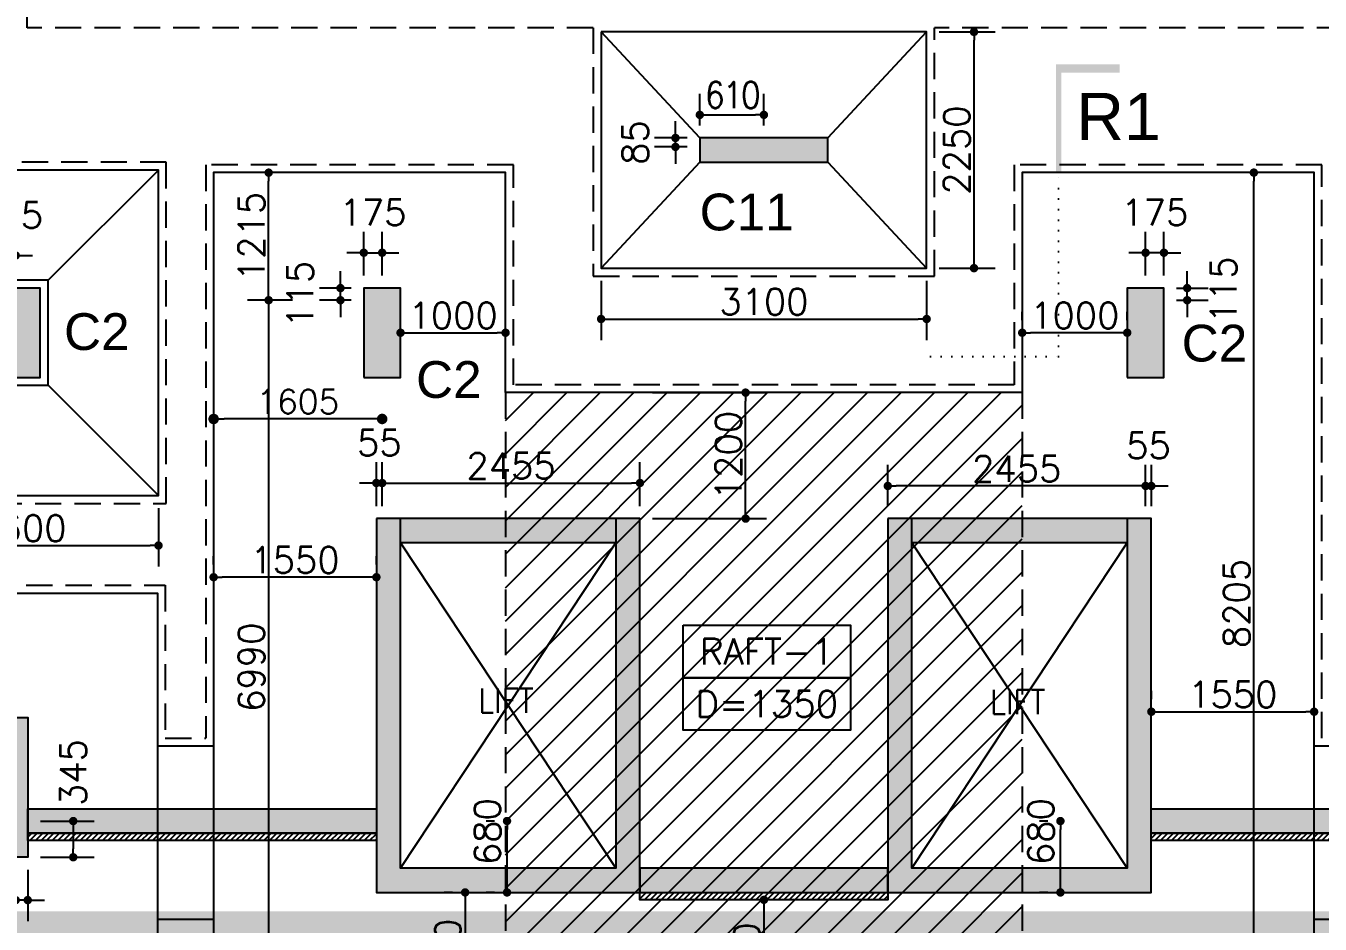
# Model space of a CAD drawing. Extents: x -200722 to 834823, y -494970 to 88783.
# Drawn here: x 436615 to 448940, y -7555 to 999 of the extents above; entities that cross this region are included whole.
import ezdxf
from ezdxf.enums import TextEntityAlignment as Align

# ---------------------------------------------------------------- set-up
doc = ezdxf.new("R2010")
doc.units = 0
doc.header["$LTSCALE"] = 100
doc.header["$MEASUREMENT"] = 0
doc.header["$PDMODE"] = 34
doc.linetypes.add('DOT', pattern=[0.25, 0, -0.25])
doc.linetypes.add('HIDDEN', pattern=[0.375, 0.25, -0.125])
doc.layers.get('0').update_dxf_attribs({"linetype": 'CONTINUOUS'})
doc.layers.get('DEFPOINTS').update_dxf_attribs({"linetype": 'CONTINUOUS'})
doc.layers.add('1_COLUMN', color=4, linetype='CONTINUOUS', lineweight=5)
doc.layers.add('HATCH', color=252, linetype='CONTINUOUS', lineweight=30)
for name, color, linetype in [('BEAM', 4, 'CONTINUOUS'), ('COL. SHED. STEEL.', 6, 'CONTINUOUS'), ('COL_H', 235, 'CONTINUOUS'), ('DIM', 3, 'CONTINUOUS'), ('F_EXEC', 3, 'HIDDEN'), ('F_FTG1', 11, 'CONTINUOUS'), ('RCCWALL', 6, 'CONTINUOUS'), ('SLAB THK.', 2, 'CONTINUOUS'), ('TEXT', 2, 'CONTINUOUS')]:
    doc.layers.add(name, color=color, linetype=linetype)
doc.styles.add('AR', font='arial.ttf')
doc.styles.add('ROMANS', font='romans.shx')
doc.styles.get("Standard").update_dxf_attribs({"font": 'simplex.shx'})
doc.styles.add('TIMES-N', font='arial.ttf')
doc.dimstyles.new('01 S.K', dxfattribs={"dimtxt": 230, "dimasz": 100, "dimexe": 200, "dimexo": 100, "dimgap": 50, "dimtad": 1, "dimdec": 0, "dimzin": 0, "dimdsep": 46, "dimtxsty": 'Standard', "dimblk": 'DOT', "dimcen": 0.09, "dimclrd": 4, "dimclre": 4, "dimclrt": 4, "dimadec": 0, "dimazin": 0, "dimtfac": 1, "dimtdec": 0, "dimtofl": 0, "dimtmove": 0, "dimatfit": 3, "dimfxl": 2, "dimtolj": 1, "dimtzin": 0, "dimarcsym": 1})
doc.dimstyles.new('STANDARD$0', dxfattribs={"dimtxt": 2.5, "dimasz": 2.5, "dimexe": 2, "dimexo": 0.7, "dimgap": 0.9, "dimtad": 1, "dimdec": 0, "dimdsep": 46, "dimtxsty": 'ROMANS', "dimcen": 0.09, "dimclrd": 4, "dimclre": 4, "dimclrt": 3, "dimadec": 0, "dimazin": 0, "dimtfac": 1, "dimtdec": 0, "dimtmove": 0, "dimatfit": 3, "dimfxl": 1, "dimtolj": 1, "dimtzin": 0, "dimarcsym": 0})
pattern_1 = [(45, (191292.92, 0), (-26.5165043, 26.5165043), [])]

# ---------------------------------------------------------------- blocks, each defined once
blk = doc.blocks.new('DOT')
at = {"color": 0, "linetype": 'ByBlock'}
blk.add_line((-0.5, 0), (-1, 0), dxfattribs=at)
at = {"color": 0, "linetype": 'ByBlock', "const_width": 0.5}
blk.add_lwpolyline([(-0.25, 0, 1), (0.25, 0, 1)], format="xyb", close=True, dxfattribs=at)
blk = doc.blocks.new('*D2246')
at = {"layer": 'BEAM', "color": 0, "lineweight": -2, "transparency": 16777216}
for p, q in [((440678, -7253), (440598, -7253)), ((440798, -7333), (440798, -8523)), ((440678, -8603), (440598, -8603))]:
    blk.add_line(p, q, dxfattribs=at)
at = {"layer": 'DEFPOINTS', "color": 0, "lineweight": -3, "transparency": 16777216}
for p in [(440798, -7253, 7447), (440798, -8603, 7447), (440798, -8603)]:
    blk.add_point(p, dxfattribs=at)
at = {"layer": 'BEAM', "color": 0, "lineweight": -2, "transparency": 16777216, "xscale": 80, "yscale": 80, "zscale": 80}
for p, rotation in [((440798, -7253), 90), ((440798, -8603), 270)]:
    blk.add_blockref('DOT', p, dxfattribs=dict(at, rotation=rotation))
at = {"layer": 'BEAM', "color": 0, "transparency": 16777216, "insert": (440634, -7928), "char_height": 248, "attachment_point": 5, "rotation": 90}
blk.add_mtext('\\A1;1350', dxfattribs=at)
blk = doc.blocks.new('_DOT')
at = {"color": 0, "linetype": 'ByBlock'}
blk.add_line((-0.5, 0), (-1, 0), dxfattribs=at)
at = {"color": 0, "linetype": 'ByBlock', "const_width": 0.5}
blk.add_lwpolyline([(-0.25, 0, 1), (0.25, 0, 1)], format="xyb", close=True, dxfattribs=at)
blk = doc.blocks.new('*D2247')
at = {"layer": 'BEAM', "color": 0, "lineweight": -2, "transparency": 16777216}
for p, q in [((447333, -5412), (447333, -5332)), ((448883, -5412), (448883, -5332)), ((447413, -5532), (448803, -5532))]:
    blk.add_line(p, q, dxfattribs=at)
at = {"layer": 'DEFPOINTS', "color": 0, "lineweight": -3, "transparency": 16777216}
for p in [(447333, -5532, 7447), (448883, -5532, 7447), (448883, -5532)]:
    blk.add_point(p, dxfattribs=at)
at = {"layer": 'BEAM', "color": 0, "lineweight": -2, "transparency": 16777216, "xscale": 80, "yscale": 80, "zscale": 80, "rotation": 180}
blk.add_blockref('DOT', (447333, -5532), dxfattribs=at)
at = {"layer": 'BEAM', "color": 0, "lineweight": -2, "transparency": 16777216, "xscale": 80, "yscale": 80, "zscale": 80}
blk.add_blockref('DOT', (448883, -5532), dxfattribs=at)
at = {"layer": 'BEAM', "color": 0, "transparency": 16777216, "insert": (448108, -5368), "char_height": 248, "attachment_point": 5}
blk.add_mtext('\\A1;1550', dxfattribs=at)
blk = doc.blocks.new('*D2248')
at = {"layer": 'BEAM', "color": 0, "lineweight": -2, "transparency": 16777216}
for p, q in [((438403, -4131), (438403, -4051)), ((439953, -4131), (439953, -4051)), ((439873, -4251), (438483, -4251))]:
    blk.add_line(p, q, dxfattribs=at)
at = {"layer": 'DEFPOINTS', "color": 0, "lineweight": -3, "transparency": 16777216}
for p in [(438403, -4251, 7447), (438403, -4251), (439953, -4251, 7447)]:
    blk.add_point(p, dxfattribs=at)
at = {"layer": 'BEAM', "color": 0, "lineweight": -2, "transparency": 16777216, "xscale": 80, "yscale": 80, "zscale": 80, "rotation": 180}
blk.add_blockref('DOT', (438403, -4251), dxfattribs=at)
at = {"layer": 'BEAM', "color": 0, "lineweight": -2, "transparency": 16777216, "xscale": 80, "yscale": 80, "zscale": 80}
blk.add_blockref('DOT', (439953, -4251), dxfattribs=at)
at = {"layer": 'BEAM', "color": 0, "transparency": 16777216, "insert": (439178, -4087), "char_height": 248, "attachment_point": 5}
blk.add_mtext('\\A1;1550', dxfattribs=at)
blk = doc.blocks.new('*D2249')
at = {"layer": 'BEAM', "color": 0, "lineweight": -2, "transparency": 16777216}
for p, q in [((442583, -2493), (443669, -2493)), ((443469, -3613), (443469, -2573)), ((442583, -3693), (443669, -3693))]:
    blk.add_line(p, q, dxfattribs=at)
at = {"layer": 'DEFPOINTS', "color": 0, "lineweight": -3, "transparency": 16777216}
for p in [(442463, -2493, 7447), (443469, -2493), (442463, -3693, 7447)]:
    blk.add_point(p, dxfattribs=at)
at = {"layer": 'BEAM', "color": 0, "lineweight": -2, "transparency": 16777216, "xscale": 80, "yscale": 80, "zscale": 80}
for p, rotation in [((443469, -2493), 90), ((443469, -3693), 270)]:
    blk.add_blockref('DOT', p, dxfattribs=dict(at, rotation=rotation))
at = {"layer": 'BEAM', "color": 0, "transparency": 16777216, "insert": (443305, -3093), "char_height": 248, "attachment_point": 5, "rotation": 90}
blk.add_mtext('\\A1;1200', dxfattribs=at)
blk = doc.blocks.new('*D2250')
at = {"layer": 'BEAM', "color": 0, "lineweight": -2, "transparency": 16777216}
for p, q in [((439153, -398), (438727, -398)), ((438927, -1533), (438927, -478)), ((439153, -1613), (438727, -1613))]:
    blk.add_line(p, q, dxfattribs=at)
at = {"layer": 'DEFPOINTS', "color": 0, "lineweight": -3, "transparency": 16777216}
for p in [(438927, -398), (439273, -398, 7447), (439273, -1613, 7447)]:
    blk.add_point(p, dxfattribs=at)
at = {"layer": 'BEAM', "color": 0, "lineweight": -2, "transparency": 16777216, "xscale": 80, "yscale": 80, "zscale": 80}
for p, rotation in [((438927, -398), 90), ((438927, -1613), 270)]:
    blk.add_blockref('DOT', p, dxfattribs=dict(at, rotation=rotation))
at = {"layer": 'BEAM', "color": 0, "transparency": 16777216, "insert": (438763, -1006), "char_height": 248, "attachment_point": 5, "rotation": 90}
blk.add_mtext('\\A1;1215', dxfattribs=at)
blk = doc.blocks.new('*D2251')
at = {"layer": 'BEAM', "color": 0, "lineweight": -2, "transparency": 16777216}
for p, q in [((439153, -1613), (438727, -1613)), ((438927, -1693), (438927, -8523)), ((439153, -8603), (438727, -8603))]:
    blk.add_line(p, q, dxfattribs=at)
at = {"layer": 'DEFPOINTS', "color": 0, "lineweight": -3, "transparency": 16777216}
for p in [(439273, -1613, 7447), (438927, -8603), (439273, -8603, 7447)]:
    blk.add_point(p, dxfattribs=at)
at = {"layer": 'BEAM', "color": 0, "lineweight": -2, "transparency": 16777216, "xscale": 80, "yscale": 80, "zscale": 80}
for p, rotation in [((438927, -1613), 90), ((438927, -8603), 270)]:
    blk.add_blockref('DOT', p, dxfattribs=dict(at, rotation=rotation))
at = {"layer": 'BEAM', "color": 0, "transparency": 16777216, "insert": (438763, -5108), "char_height": 248, "attachment_point": 5, "rotation": 90}
blk.add_mtext('\\A1;6990', dxfattribs=at)
blk = doc.blocks.new('*D2252')
at = {"layer": 'BEAM', "color": 0, "lineweight": -2, "transparency": 16777216}
for p, q in [((448189, -398), (448109, -398)), ((448309, -8523), (448309, -478)), ((448189, -8603), (448109, -8603))]:
    blk.add_line(p, q, dxfattribs=at)
at = {"layer": 'DEFPOINTS', "color": 0, "lineweight": -3, "transparency": 16777216}
for p in [(448309, -398, 7447), (448309, -398), (448309, -8603, 7447)]:
    blk.add_point(p, dxfattribs=at)
at = {"layer": 'BEAM', "color": 0, "lineweight": -2, "transparency": 16777216, "xscale": 80, "yscale": 80, "zscale": 80}
for p, rotation in [((448309, -398), 90), ((448309, -8603), 270)]:
    blk.add_blockref('DOT', p, dxfattribs=dict(at, rotation=rotation))
at = {"layer": 'BEAM', "color": 0, "transparency": 16777216, "insert": (448145, -4501), "char_height": 248, "attachment_point": 5, "rotation": 90}
blk.add_mtext('\\A1;8205', dxfattribs=at)
blk = doc.blocks.new('*D2253')
at = {"layer": 'BEAM', "color": 0, "lineweight": -2, "transparency": 16777216}
for p, q in [((440183, -1803), (440183, -1723)), ((441183, -1803), (441183, -1723)), ((440263, -1923), (441103, -1923))]:
    blk.add_line(p, q, dxfattribs=at)
at = {"layer": 'DEFPOINTS', "color": 0, "lineweight": -3, "transparency": 16777216}
for p in [(440183, -1923, 7447), (441183, -1923, 7447), (441183, -1923)]:
    blk.add_point(p, dxfattribs=at)
at = {"layer": 'BEAM', "color": 0, "lineweight": -2, "transparency": 16777216, "xscale": 80, "yscale": 80, "zscale": 80, "rotation": 180}
blk.add_blockref('DOT', (440183, -1923), dxfattribs=at)
at = {"layer": 'BEAM', "color": 0, "lineweight": -2, "transparency": 16777216, "xscale": 80, "yscale": 80, "zscale": 80}
blk.add_blockref('DOT', (441183, -1923), dxfattribs=at)
at = {"layer": 'BEAM', "color": 0, "transparency": 16777216, "insert": (440683, -1759), "char_height": 248, "attachment_point": 5}
blk.add_mtext('\\A1;1000', dxfattribs=at)
blk = doc.blocks.new('*D2254')
at = {"layer": 'BEAM', "color": 0, "lineweight": -2, "transparency": 16777216}
for p, q in [((446103, -1803), (446103, -1723)), ((447103, -1803), (447103, -1723)), ((447023, -1923), (446183, -1923))]:
    blk.add_line(p, q, dxfattribs=at)
at = {"layer": 'DEFPOINTS', "color": 0, "lineweight": -3, "transparency": 16777216}
for p in [(446103, -1923, 7447), (446103, -1923), (447103, -1923, 7447)]:
    blk.add_point(p, dxfattribs=at)
at = {"layer": 'BEAM', "color": 0, "lineweight": -2, "transparency": 16777216, "xscale": 80, "yscale": 80, "zscale": 80, "rotation": 180}
blk.add_blockref('DOT', (446103, -1923), dxfattribs=at)
at = {"layer": 'BEAM', "color": 0, "lineweight": -2, "transparency": 16777216, "xscale": 80, "yscale": 80, "zscale": 80}
blk.add_blockref('DOT', (447103, -1923), dxfattribs=at)
at = {"layer": 'BEAM', "color": 0, "transparency": 16777216, "insert": (446603, -1759), "char_height": 248, "attachment_point": 5}
blk.add_mtext('\\A1;1000', dxfattribs=at)
blk = doc.blocks.new('*D2255')
at = {"layer": 'BEAM', "color": 0, "lineweight": -2, "transparency": 16777216}
for p, q in [((447278, -3573), (447278, -3182)), ((447333, -3573), (447333, -3182)), ((447198, -3382), (447118, -3382)), ((447278, -3382), (447333, -3382)), ((447413, -3382), (447493, -3382))]:
    blk.add_line(p, q, dxfattribs=at)
at = {"layer": 'DEFPOINTS', "color": 0, "lineweight": -3, "transparency": 16777216}
for p in [(447333, -3382), (447278, -3693, 7447), (447333, -3693, 7447)]:
    blk.add_point(p, dxfattribs=at)
at = {"layer": 'BEAM', "color": 0, "lineweight": -2, "transparency": 16777216, "xscale": 80, "yscale": 80, "zscale": 80}
blk.add_blockref('DOT', (447278, -3382), dxfattribs=at)
at = {"layer": 'BEAM', "color": 0, "lineweight": -2, "transparency": 16777216, "xscale": 80, "yscale": 80, "zscale": 80, "rotation": 180}
blk.add_blockref('DOT', (447333, -3382), dxfattribs=at)
at = {"layer": 'BEAM', "color": 0, "transparency": 16777216, "insert": (447305, -2998), "char_height": 248, "attachment_point": 5}
blk.add_mtext('\\A1;55', dxfattribs=at)
blk = doc.blocks.new('*D2256')
at = {"layer": 'BEAM', "color": 0, "lineweight": -2, "transparency": 16777216}
for p, q in [((444823, -3573), (444823, -3182)), ((447278, -3573), (447278, -3182)), ((447198, -3382), (444903, -3382))]:
    blk.add_line(p, q, dxfattribs=at)
at = {"layer": 'DEFPOINTS', "color": 0, "lineweight": -3, "transparency": 16777216}
for p in [(444823, -3382), (444823, -3693, 7447), (447278, -3693, 7447)]:
    blk.add_point(p, dxfattribs=at)
at = {"layer": 'BEAM', "color": 0, "lineweight": -2, "transparency": 16777216, "xscale": 80, "yscale": 80, "zscale": 80, "rotation": 180}
blk.add_blockref('DOT', (444823, -3382), dxfattribs=at)
at = {"layer": 'BEAM', "color": 0, "lineweight": -2, "transparency": 16777216, "xscale": 80, "yscale": 80, "zscale": 80}
blk.add_blockref('DOT', (447278, -3382), dxfattribs=at)
at = {"layer": 'BEAM', "color": 0, "transparency": 16777216, "insert": (446050, -3218), "char_height": 248, "attachment_point": 5}
blk.add_mtext('\\A1;2455', dxfattribs=at)
blk = doc.blocks.new('*D2257')
at = {"layer": 'BEAM', "color": 0, "lineweight": -2, "transparency": 16777216}
for p, q in [((439953, -3573), (439953, -3154)), ((440008, -3573), (440008, -3154)), ((439873, -3354), (439793, -3354)), ((439953, -3354), (440008, -3354)), ((440088, -3354), (440168, -3354))]:
    blk.add_line(p, q, dxfattribs=at)
at = {"layer": 'DEFPOINTS', "color": 0, "lineweight": -3, "transparency": 16777216}
for p in [(440008, -3354), (439953, -3693, 7447), (440008, -3693, 7447)]:
    blk.add_point(p, dxfattribs=at)
at = {"layer": 'BEAM', "color": 0, "lineweight": -2, "transparency": 16777216, "xscale": 80, "yscale": 80, "zscale": 80}
blk.add_blockref('DOT', (439953, -3354), dxfattribs=at)
at = {"layer": 'BEAM', "color": 0, "lineweight": -2, "transparency": 16777216, "xscale": 80, "yscale": 80, "zscale": 80, "rotation": 180}
blk.add_blockref('DOT', (440008, -3354), dxfattribs=at)
at = {"layer": 'BEAM', "color": 0, "transparency": 16777216, "insert": (439980, -2970), "char_height": 248, "attachment_point": 5}
blk.add_mtext('\\A1;55', dxfattribs=at)
blk = doc.blocks.new('*D2258')
at = {"layer": 'BEAM', "color": 0, "lineweight": -2, "transparency": 16777216}
for p, q in [((440008, -3573), (440008, -3154)), ((442463, -3573), (442463, -3154)), ((440088, -3354), (442383, -3354))]:
    blk.add_line(p, q, dxfattribs=at)
at = {"layer": 'DEFPOINTS', "color": 0, "lineweight": -3, "transparency": 16777216}
for p in [(442463, -3354), (440008, -3693, 7447), (442463, -3693, 7447)]:
    blk.add_point(p, dxfattribs=at)
at = {"layer": 'BEAM', "color": 0, "lineweight": -2, "transparency": 16777216, "xscale": 80, "yscale": 80, "zscale": 80, "rotation": 180}
blk.add_blockref('DOT', (440008, -3354), dxfattribs=at)
at = {"layer": 'BEAM', "color": 0, "lineweight": -2, "transparency": 16777216, "xscale": 80, "yscale": 80, "zscale": 80}
blk.add_blockref('DOT', (442463, -3354), dxfattribs=at)
at = {"layer": 'BEAM', "color": 0, "transparency": 16777216, "insert": (441235, -3190), "char_height": 248, "attachment_point": 5}
blk.add_mtext('\\A1;2455', dxfattribs=at)
blk = doc.blocks.new('*D2259')
at = {"layer": 'BEAM', "color": 0, "lineweight": -2, "transparency": 16777216}
for p, q in [((446347, -6573), (446267, -6573)), ((446467, -7173), (446467, -6653)), ((446347, -7253), (446267, -7253))]:
    blk.add_line(p, q, dxfattribs=at)
at = {"layer": 'DEFPOINTS', "color": 0, "lineweight": -3, "transparency": 16777216}
for p in [(446467, -6573, 7447), (446467, -6573), (446467, -7253, 7447)]:
    blk.add_point(p, dxfattribs=at)
at = {"layer": 'BEAM', "color": 0, "lineweight": -2, "transparency": 16777216, "xscale": 80, "yscale": 80, "zscale": 80}
for p, rotation in [((446467, -6573), 90), ((446467, -7253), 270)]:
    blk.add_blockref('DOT', p, dxfattribs=dict(at, rotation=rotation))
at = {"layer": 'BEAM', "color": 0, "transparency": 16777216, "insert": (446280, -6674), "char_height": 248, "attachment_point": 5, "rotation": 90}
blk.add_mtext('\\A1;680', dxfattribs=at)
blk = doc.blocks.new('*D2260')
at = {"layer": 'BEAM', "color": 0, "lineweight": -2, "transparency": 16777216}
for p, q in [((441077, -6573), (440997, -6573)), ((441197, -7173), (441197, -6653)), ((441077, -7253), (440997, -7253))]:
    blk.add_line(p, q, dxfattribs=at)
at = {"layer": 'DEFPOINTS', "color": 0, "lineweight": -3, "transparency": 16777216}
for p in [(441197, -6573, 7447), (441197, -6573), (441197, -7253, 7447)]:
    blk.add_point(p, dxfattribs=at)
at = {"layer": 'BEAM', "color": 0, "lineweight": -2, "transparency": 16777216, "xscale": 80, "yscale": 80, "zscale": 80}
for p, rotation in [((441197, -6573), 90), ((441197, -7253), 270)]:
    blk.add_blockref('DOT', p, dxfattribs=dict(at, rotation=rotation))
at = {"layer": 'BEAM', "color": 0, "transparency": 16777216, "insert": (441010, -6674), "char_height": 248, "attachment_point": 5, "rotation": 90}
blk.add_mtext('\\A1;680', dxfattribs=at)
blk = doc.blocks.new('*D2454')
at = {"layer": 'BEAM', "color": 0, "lineweight": -2, "transparency": 16777216}
for p, q in [((435278, -3593), (435278, -4149)), ((437878, -3593), (437878, -4149)), ((435358, -3949), (437798, -3949))]:
    blk.add_line(p, q, dxfattribs=at)
at = {"layer": 'DEFPOINTS', "color": 0, "lineweight": -3, "transparency": 16777216}
for p in [(435278, -3473, 7447), (437878, -3473, 7447), (437878, -3949)]:
    blk.add_point(p, dxfattribs=at)
at = {"layer": 'BEAM', "color": 0, "lineweight": -2, "transparency": 16777216, "xscale": 80, "yscale": 80, "zscale": 80, "rotation": 180}
blk.add_blockref('DOT', (435278, -3949), dxfattribs=at)
at = {"layer": 'BEAM', "color": 0, "lineweight": -2, "transparency": 16777216, "xscale": 80, "yscale": 80, "zscale": 80}
blk.add_blockref('DOT', (437878, -3949), dxfattribs=at)
at = {"layer": 'BEAM', "color": 0, "transparency": 16777216, "insert": (436578, -3785), "char_height": 248, "attachment_point": 5}
blk.add_mtext('\\A1;2600', dxfattribs=at)
blk = doc.blocks.new('*D2458')
at = {"layer": 'BEAM', "color": 0, "lineweight": -2, "transparency": 16777216}
for p, q in [((436753, -6573), (437266, -6573)), ((437066, -6653), (437066, -6838)), ((436753, -6918), (437266, -6918))]:
    blk.add_line(p, q, dxfattribs=at)
at = {"layer": 'DEFPOINTS', "color": 0, "lineweight": -3, "transparency": 16777216}
for p in [(436633, -6573, 7447), (436633, -6918, 7447), (437066, -6918)]:
    blk.add_point(p, dxfattribs=at)
at = {"layer": 'BEAM', "color": 0, "lineweight": -2, "transparency": 16777216, "xscale": 80, "yscale": 80, "zscale": 80}
for p, rotation in [((437066, -6573), 90), ((437066, -6918), 270)]:
    blk.add_blockref('DOT', p, dxfattribs=dict(at, rotation=rotation))
at = {"layer": 'BEAM', "color": 0, "transparency": 16777216, "insert": (437066, -6111), "char_height": 248, "attachment_point": 5, "rotation": 90}
blk.add_mtext('\\A1;345', dxfattribs=at)
blk = doc.blocks.new('*D2459')
at = {"layer": 'BEAM', "color": 0, "lineweight": -2, "transparency": 16777216}
for p, q in [((436518, -7038), (436518, -7526)), ((436633, -7038), (436633, -7526)), ((436438, -7326), (436358, -7326)), ((436633, -7326), (436518, -7326)), ((436713, -7326), (436793, -7326))]:
    blk.add_line(p, q, dxfattribs=at)
at = {"layer": 'DEFPOINTS', "color": 0, "lineweight": -3, "transparency": 16777216}
for p in [(436518, -6918, 14893), (436633, -6918, 7447), (436518, -7326)]:
    blk.add_point(p, dxfattribs=at)
at = {"layer": 'BEAM', "color": 0, "lineweight": -2, "transparency": 16777216, "xscale": 80, "yscale": 80, "zscale": 80}
blk.add_blockref('DOT', (436518, -7326), dxfattribs=at)
at = {"layer": 'BEAM', "color": 0, "lineweight": -2, "transparency": 16777216, "xscale": 80, "yscale": 80, "zscale": 80, "rotation": 180}
blk.add_blockref('DOT', (436633, -7326), dxfattribs=at)
at = {"layer": 'BEAM', "color": 0, "transparency": 16777216, "insert": (435991, -7313), "char_height": 248, "attachment_point": 5}
blk.add_mtext('\\A1;115', dxfattribs=at)
blk = doc.blocks.new('*D2470')
at = {"layer": 'BEAM', "color": 0, "lineweight": -2, "transparency": 16777216}
for p, q in [((442801, 12), (442801, 92)), ((442913, -68), (442601, -68)), ((442801, -153), (442801, -68)), ((442913, -153), (442601, -153)), ((442801, -233), (442801, -313))]:
    blk.add_line(p, q, dxfattribs=at)
at = {"layer": 'DEFPOINTS', "color": 0, "lineweight": -3, "transparency": 16777216}
for p in [(442801, -68), (443033, -68, 7447), (443033, -153, 7447)]:
    blk.add_point(p, dxfattribs=at)
at = {"layer": 'BEAM', "color": 0, "lineweight": -2, "transparency": 16777216, "xscale": 80, "yscale": 80, "zscale": 80}
for p, rotation in [((442801, -68), 270), ((442801, -153), 90)]:
    blk.add_blockref('DOT', p, dxfattribs=dict(at, rotation=rotation))
at = {"layer": 'BEAM', "color": 0, "transparency": 16777216, "insert": (442417, -111), "char_height": 248, "attachment_point": 5, "rotation": 90}
blk.add_mtext('\\A1;85', dxfattribs=at)
blk = doc.blocks.new('*D2471')
at = {"layer": 'BEAM', "color": 0, "lineweight": -2, "transparency": 16777216}
for p, q in [((443033, 52), (443033, 352)), ((443643, 52), (443643, 352)), ((443113, 152), (443563, 152))]:
    blk.add_line(p, q, dxfattribs=at)
at = {"layer": 'DEFPOINTS', "color": 0, "lineweight": -3, "transparency": 16777216}
for p in [(443643, 152), (443033, -68, 7447), (443643, -68, 7447)]:
    blk.add_point(p, dxfattribs=at)
at = {"layer": 'BEAM', "color": 0, "lineweight": -2, "transparency": 16777216, "xscale": 80, "yscale": 80, "zscale": 80, "rotation": 180}
blk.add_blockref('DOT', (443033, 152), dxfattribs=at)
at = {"layer": 'BEAM', "color": 0, "lineweight": -2, "transparency": 16777216, "xscale": 80, "yscale": 80, "zscale": 80}
blk.add_blockref('DOT', (443643, 152), dxfattribs=at)
at = {"layer": 'BEAM', "color": 0, "transparency": 16777216, "insert": (443338, 341), "char_height": 248, "attachment_point": 5}
blk.add_mtext('\\A1;{\\W0.9;\\T0.9;610}', dxfattribs=at)
blk = doc.blocks.new('*D2472')
at = {"layer": 'BEAM', "color": 0, "lineweight": -2, "transparency": 16777216}
for p, q in [((442093, -1428), (442093, -1992)), ((445193, -1428), (445193, -1992)), ((442173, -1792), (445113, -1792))]:
    blk.add_line(p, q, dxfattribs=at)
at = {"layer": 'DEFPOINTS', "color": 0, "lineweight": -3, "transparency": 16777216}
for p in [(442093, -1308, 7447), (445193, -1308, 7447), (445193, -1792)]:
    blk.add_point(p, dxfattribs=at)
at = {"layer": 'BEAM', "color": 0, "lineweight": -2, "transparency": 16777216, "xscale": 80, "yscale": 80, "zscale": 80, "rotation": 180}
blk.add_blockref('DOT', (442093, -1792), dxfattribs=at)
at = {"layer": 'BEAM', "color": 0, "lineweight": -2, "transparency": 16777216, "xscale": 80, "yscale": 80, "zscale": 80}
blk.add_blockref('DOT', (445193, -1792), dxfattribs=at)
at = {"layer": 'BEAM', "color": 0, "transparency": 16777216, "insert": (443643, -1628), "char_height": 248, "attachment_point": 5}
blk.add_mtext('\\A1;3100', dxfattribs=at)
blk = doc.blocks.new('*D2473')
at = {"layer": 'BEAM', "color": 0, "lineweight": -2, "transparency": 16777216}
for p, q in [((445313, 942), (445844, 942)), ((445644, -1228), (445644, 862)), ((445313, -1308), (445844, -1308))]:
    blk.add_line(p, q, dxfattribs=at)
at = {"layer": 'DEFPOINTS', "color": 0, "lineweight": -3, "transparency": 16777216}
for p in [(445193, 942, 7447), (445644, 942), (445193, -1308, 7447)]:
    blk.add_point(p, dxfattribs=at)
at = {"layer": 'BEAM', "color": 0, "lineweight": -2, "transparency": 16777216, "xscale": 80, "yscale": 80, "zscale": 80}
for p, rotation in [((445644, 942), 90), ((445644, -1308), 270)]:
    blk.add_blockref('DOT', p, dxfattribs=dict(at, rotation=rotation))
at = {"layer": 'BEAM', "color": 0, "transparency": 16777216, "insert": (445480, -183), "char_height": 248, "attachment_point": 5, "rotation": 90}
blk.add_mtext('\\A1;2250', dxfattribs=at)
blk = doc.blocks.new('*D2478')
at = {"layer": 'BEAM', "color": 0, "lineweight": -2, "transparency": 16777216}
for p, q in [((439833, -1378), (439833, -961)), ((440008, -1378), (440008, -961)), ((439753, -1161), (439673, -1161)), ((439833, -1161), (440008, -1161)), ((440088, -1161), (440168, -1161))]:
    blk.add_line(p, q, dxfattribs=at)
at = {"layer": 'DEFPOINTS', "color": 0, "lineweight": -3, "transparency": 16777216}
for p in [(440008, -1161), (439833, -1498, 7447), (440008, -1498, 7447)]:
    blk.add_point(p, dxfattribs=at)
at = {"layer": 'BEAM', "color": 0, "lineweight": -2, "transparency": 16777216, "xscale": 80, "yscale": 80, "zscale": 80}
blk.add_blockref('DOT', (439833, -1161), dxfattribs=at)
at = {"layer": 'BEAM', "color": 0, "lineweight": -2, "transparency": 16777216, "xscale": 80, "yscale": 80, "zscale": 80, "rotation": 180}
blk.add_blockref('DOT', (440008, -1161), dxfattribs=at)
at = {"layer": 'BEAM', "color": 0, "transparency": 16777216, "insert": (439920, -777), "char_height": 248, "attachment_point": 5}
blk.add_mtext('\\A1;175', dxfattribs=at)
blk = doc.blocks.new('*D2479')
at = {"layer": 'BEAM', "color": 0, "lineweight": -2, "transparency": 16777216}
for p, q in [((439611, -1418), (439611, -1338)), ((439713, -1498), (439411, -1498)), ((439611, -1613), (439611, -1498)), ((439713, -1613), (439411, -1613)), ((439611, -1693), (439611, -1773))]:
    blk.add_line(p, q, dxfattribs=at)
at = {"layer": 'DEFPOINTS', "color": 0, "lineweight": -3, "transparency": 16777216}
for p in [(439611, -1498), (439833, -1498, 7447), (439833, -1613, 7447)]:
    blk.add_point(p, dxfattribs=at)
at = {"layer": 'BEAM', "color": 0, "lineweight": -2, "transparency": 16777216, "xscale": 80, "yscale": 80, "zscale": 80}
for p, rotation in [((439611, -1498), 270), ((439611, -1613), 90)]:
    blk.add_blockref('DOT', p, dxfattribs=dict(at, rotation=rotation))
at = {"layer": 'BEAM', "color": 0, "transparency": 16777216, "insert": (439227, -1556), "char_height": 248, "attachment_point": 5, "rotation": 90}
blk.add_mtext('\\A1;115', dxfattribs=at)
blk = doc.blocks.new('*D2480')
at = {"layer": 'BEAM', "color": 0, "lineweight": -2, "transparency": 16777216}
for p, q in [((447278, -1378), (447278, -961)), ((447453, -1378), (447453, -961)), ((447198, -1161), (447118, -1161)), ((447453, -1161), (447278, -1161)), ((447533, -1161), (447613, -1161))]:
    blk.add_line(p, q, dxfattribs=at)
at = {"layer": 'DEFPOINTS', "color": 0, "lineweight": -3, "transparency": 16777216}
for p in [(447278, -1161), (447278, -1498, 7447), (447453, -1498, 7447)]:
    blk.add_point(p, dxfattribs=at)
at = {"layer": 'BEAM', "color": 0, "lineweight": -2, "transparency": 16777216, "xscale": 80, "yscale": 80, "zscale": 80}
blk.add_blockref('DOT', (447278, -1161), dxfattribs=at)
at = {"layer": 'BEAM', "color": 0, "lineweight": -2, "transparency": 16777216, "xscale": 80, "yscale": 80, "zscale": 80, "rotation": 180}
blk.add_blockref('DOT', (447453, -1161), dxfattribs=at)
at = {"layer": 'BEAM', "color": 0, "transparency": 16777216, "insert": (447365, -777), "char_height": 248, "attachment_point": 5}
blk.add_mtext('\\A1;175', dxfattribs=at)
blk = doc.blocks.new('*D2481')
at = {"layer": 'BEAM', "color": 0, "lineweight": -2, "transparency": 16777216}
for p, q in [((447674, -1418), (447674, -1338)), ((447573, -1498), (447874, -1498)), ((447674, -1613), (447674, -1498)), ((447573, -1613), (447874, -1613)), ((447674, -1693), (447674, -1773))]:
    blk.add_line(p, q, dxfattribs=at)
at = {"layer": 'DEFPOINTS', "color": 0, "lineweight": -3, "transparency": 16777216}
for p in [(447453, -1498, 7447), (447674, -1498), (447453, -1613, 7447)]:
    blk.add_point(p, dxfattribs=at)
at = {"layer": 'BEAM', "color": 0, "lineweight": -2, "transparency": 16777216, "xscale": 80, "yscale": 80, "zscale": 80}
for p, rotation in [((447674, -1498), 270), ((447674, -1613), 90)]:
    blk.add_blockref('DOT', p, dxfattribs=dict(at, rotation=rotation))
at = {"layer": 'BEAM', "color": 0, "transparency": 16777216, "insert": (448020, -1514), "char_height": 248, "attachment_point": 5, "rotation": 90}
blk.add_mtext('\\A1;115', dxfattribs=at)
blk = doc.blocks.new('*D2496')
at = {"layer": 'BEAM', "color": 0, "lineweight": -2, "transparency": 16777216}
for p, q in [((436403, -1378), (436403, -987)), ((436518, -1378), (436518, -987)), ((436323, -1187), (436243, -1187)), ((436518, -1187), (436403, -1187)), ((436598, -1187), (436678, -1187))]:
    blk.add_line(p, q, dxfattribs=at)
at = {"layer": 'DEFPOINTS', "color": 0, "lineweight": -3, "transparency": 16777216}
for p in [(436403, -1187), (436403, -1498, 7447), (436518, -1498, 7447)]:
    blk.add_point(p, dxfattribs=at)
at = {"layer": 'BEAM', "color": 0, "lineweight": -2, "transparency": 16777216, "xscale": 80, "yscale": 80, "zscale": 80}
blk.add_blockref('DOT', (436403, -1187), dxfattribs=at)
at = {"layer": 'BEAM', "color": 0, "lineweight": -2, "transparency": 16777216, "xscale": 80, "yscale": 80, "zscale": 80, "rotation": 180}
blk.add_blockref('DOT', (436518, -1187), dxfattribs=at)
at = {"layer": 'BEAM', "color": 0, "transparency": 16777216, "insert": (436460, -803), "char_height": 248, "attachment_point": 5}
blk.add_mtext('\\A1;115', dxfattribs=at)
blk = doc.blocks.new('*D2562')
at = {"layer": 'DEFPOINTS', "color": 0, "lineweight": -3, "ltscale": 0.4, "transparency": 16777216}
for p in [(438403, -2620, 7447), (440008, -2620, 7447), (438403, -2744)]:
    blk.add_point(p, dxfattribs=at)
at = {"layer": 'DIM', "color": 4, "lineweight": -2, "ltscale": 0.4, "transparency": 16777216}
for p, q in [((439908, -2744), (438503, -2744)), ((438403, -2935), (438403, -2944)), ((440008, -2935), (440008, -2944))]:
    blk.add_line(p, q, dxfattribs=at)
at = {"layer": 'DIM', "color": 4, "lineweight": -2, "ltscale": 0.4, "transparency": 16777216, "xscale": 100, "yscale": 100, "zscale": 100, "rotation": 180}
blk.add_blockref('_DOT', (438403, -2744), dxfattribs=at)
at = {"layer": 'DIM', "color": 4, "lineweight": -2, "ltscale": 0.4, "transparency": 16777216, "xscale": 100, "yscale": 100, "zscale": 100}
blk.add_blockref('_DOT', (440008, -2744), dxfattribs=at)
at = {"layer": 'DIM', "color": 4, "ltscale": 0.4, "transparency": 16777216, "insert": (439205, -2579), "char_height": 230, "attachment_point": 5}
blk.add_mtext('\\A1;1605', dxfattribs=at)
blk = doc.blocks.new('*D2752')
at = {"layer": 'BEAM', "color": 0, "lineweight": -2, "transparency": 16777216}
for p, q in [((443524, -7323), (443444, -7323)), ((443644, -7403), (443644, -8523)), ((443524, -8603), (443444, -8603))]:
    blk.add_line(p, q, dxfattribs=at)
at = {"layer": 'DEFPOINTS', "color": 0, "lineweight": -3, "transparency": 16777216}
for p in [(443644, -7323, 7447), (443644, -8603, 7447), (443644, -8603)]:
    blk.add_point(p, dxfattribs=at)
at = {"layer": 'BEAM', "color": 0, "lineweight": -2, "transparency": 16777216, "xscale": 80, "yscale": 80, "zscale": 80}
for p, rotation in [((443644, -7323), 90), ((443644, -8603), 270)]:
    blk.add_blockref('DOT', p, dxfattribs=dict(at, rotation=rotation))
at = {"layer": 'BEAM', "color": 0, "transparency": 16777216, "insert": (443480, -7963), "char_height": 248, "attachment_point": 5, "rotation": 90}
blk.add_mtext('\\A1;1280', dxfattribs=at)

msp = doc.modelspace()

# ---------------------------------------------------------------- hatches: boundary and pattern name
at = {"layer": 'COL_H', "ltscale": 0.4, "true_color": 0x000000}
for points in [[(443032.5, -298.1), (444252.5, -298.1), (444252.5, -68.1), (443032.5, -68.1)], [(436402.5, -2348.1), (436752.5, -2348.1), (436752.5, -1498.1), (436402.5, -1498.1)], [(439832.5, -2348.1), (440182.5, -2348.1), (440182.5, -1498.1), (439832.5, -1498.1)], [(447102.5, -2348.1), (447452.5, -2348.1), (447452.5, -1498.1), (447102.5, -1498.1)], [(439952.5, -3693.1), (439952.5, -7253.1), (442462.5, -7253.1), (442462.5, -3693.1), (442232.5, -3693.1), (442232.5, -7023.1), (440182.5, -7023.1), (440182.5, -3693.1)], [(444822.5, -3693.1), (444822.5, -7253.1), (447332.5, -7253.1), (447332.5, -3693.1), (447102.5, -3693.1), (447102.5, -7023.1), (445052.5, -7023.1), (445052.5, -3693.1)], [(436402.5, -6458.1), (436402.5, -5588.1), (436632.5, -5588.1), (436632.5, -6918.1), (436402.5, -6918.1), (436402.5, -6688.1), (435802.5, -6688.1), (435802.5, -6458.1)]]:
    msp.add_hatch(color=18, dxfattribs=at).paths.add_polyline_path(points)
at = {"layer": 'COL_H', "ltscale": 0.4}
for points in [[(442232.5, -3923.1), (442232.5, -3693.1), (440182.5, -3693.1), (440182.5, -3923.1)], [(445052.5, -3693.1), (445052.5, -3923.1), (447102.5, -3923.1), (447102.5, -3693.1)]]:
    msp.add_hatch(color=8, dxfattribs=at).paths.add_polyline_path(points)
at = {"layer": 'DIM', "ltscale": 0.4, "true_color": 0x000000}
h = msp.add_hatch(dxfattribs=at)
h.set_pattern_fill('ANSI31', color=18, scale=300, style=0)
h.set_pattern_definition(pattern_1)
h.paths.add_polyline_path([(436632.5, -6688.1), (439952.5, -6688.1), (439952.5, -6758.1), (436632.5, -6758.1)])
h = msp.add_hatch(dxfattribs=at)
h.set_pattern_fill('ANSI31', color=18, scale=300, style=0)
h.set_pattern_definition(pattern_1)
h.paths.add_polyline_path([(447332.5, -6688.1), (450652.5, -6688.1), (450652.5, -6758.1), (447332.5, -6758.1)])
h = msp.add_hatch(dxfattribs=at)
h.set_pattern_fill('ANSI31', color=18, scale=300, style=0)
h.set_pattern_definition(pattern_1)
h.paths.add_polyline_path([(442462.5, -7253.1), (444822.5, -7253.1), (444822.5, -7323.1), (442462.5, -7323.1)])
at = {"layer": 'HATCH', "lineweight": -3, "ltscale": 0.4, "true_color": 0x000000}
h = msp.add_hatch(dxfattribs=at)
h.set_pattern_fill('ANSI31', color=18, scale=1800, style=0)
h.set_pattern_definition([(45, (191292.92, 0), (-159.09903, 159.09903), [])])
h.paths.add_polyline_path([(441182.5, -2493.1), (446102.5, -2493.1), (446102.5, -8603.1), (441182.5, -8603.1)])
for points in [[(436632.5, -6458.1), (439952.5, -6458.1), (439952.5, -6688.1), (436632.5, -6688.1)], [(447332.5, -6458.1), (450652.5, -6458.1), (450652.5, -6688.1), (447332.5, -6688.1)], [(442462.5, -7253.1), (444822.5, -7253.1), (444822.5, -7023.1), (442462.5, -7023.1)]]:
    msp.add_hatch(color=18, dxfattribs=at).paths.add_polyline_path(points)

# ---------------------------------------------------------------- linework, layer by layer
at = {"color": 7, "lineweight": -3, "ltscale": 0.4, "const_width": 300}
msp.add_lwpolyline([(417823.5, 24144.4), (469461.5, 24143.9), (469461.5, -7583.1), (417823.5, -7583.1), (417823.8, 24144.4)], dxfattribs=at)
at = {"color": 1, "linetype": 'DOT', "ltscale": 4}
msp.add_lwpolyline([(445231.3, -2150.6), (446449.2, -2150.6), (446449.2, -396.2)], dxfattribs=at)
at = {"layer": '1_COLUMN', "color": 6, "lineweight": -3, "ltscale": 0.01}
for p, q in [((440182.5, -3923.1, 7446.6), (442232.5, -7023.1, 7446.6)), ((440182.5, -7023.1, 7446.6), (442232.5, -3923.1, 7446.6)), ((445052.5, -3923.1, 7446.6), (447102.5, -7023.1, 7446.6)), ((445052.5, -7023.1, 7446.6), (447102.5, -3923.1, 7446.6))]:
    msp.add_line(p, q, dxfattribs=at)
at = {"layer": 'COL. SHED. STEEL.', "color": 18, "ltscale": 500, "true_color": 0x000000}
for p, q in [((442232.5, -3693.1, 7446.6), (440182.5, -3693.1, 7446.6)), ((447102.5, -3693.1, 7446.6), (445052.5, -3693.1, 7446.6)), ((442232.5, -3923.1, 7446.6), (440182.5, -3923.1, 7446.6)), ((447102.5, -3923.1, 7446.6), (445052.5, -3923.1, 7446.6))]:
    msp.add_line(p, q, dxfattribs=at)
at = {"layer": 'COL. SHED. STEEL.', "color": 18, "ltscale": 500, "true_color": 0x000000, "elevation": 7446.6}
for points in [[(443032.5, -298.1), (444252.5, -298.1), (444252.5, -68.1), (443032.5, -68.1), (443032.5, -298.1)], [(436402.5, -2348.1), (436752.5, -2348.1), (436752.5, -1498.1), (436402.5, -1498.1), (436402.5, -2348.1)], [(439832.5, -2348.1), (440182.5, -2348.1), (440182.5, -1498.1), (439832.5, -1498.1), (439832.5, -2348.1)], [(447102.5, -2348.1), (447452.5, -2348.1), (447452.5, -1498.1), (447102.5, -1498.1), (447102.5, -2348.1)], [(439952.5, -3693.1), (439952.5, -7253.1), (442462.5, -7253.1), (442462.5, -3693.1), (442232.5, -3693.1), (442232.5, -7023.1), (442232.5, -7023.1), (440182.5, -7023.1), (440182.5, -7023.1), (440182.5, -3693.1), (439952.5, -3693.1)], [(444822.5, -3693.1), (444822.5, -7253.1), (447332.5, -7253.1), (447332.5, -3693.1), (447102.5, -3693.1), (447102.5, -7023.1), (447102.5, -7023.1), (445052.5, -7023.1), (445052.5, -7023.1), (445052.5, -3693.1), (444822.5, -3693.1)], [(436402.5, -6458.1), (436402.5, -5588.1), (436632.5, -5588.1), (436632.5, -6918.1), (436402.5, -6918.1), (436402.5, -6688.1), (435802.5, -6688.1), (435802.5, -6458.1), (436402.5, -6458.1)]]:
    msp.add_lwpolyline(points, dxfattribs=at)
at = {"layer": 'DIM', "color": 1}
msp.add_lwpolyline([(447032.3, 593, 80, 80, 0), (446449.2, 593, 50, 50, 0), (446449.2, -396.2, 50, 50, 0)], format="xyseb", dxfattribs=at)
at = {"layer": 'F_EXEC', "color": 18, "ltscale": 10, "true_color": 0x000000, "elevation": 7446.6}
for points in [[(442017.5, 981.9), (436627.5, 981.9), (436627.5, 8686.9), (450657.5, 8686.9), (450657.5, 981.9), (445267.5, 981.9)], [(442017.5, 981.9), (442017.5, -1383.1), (445267.5, -1383.1), (445267.5, 981.9)], [(448957.5, -5783.1), (448957.5, -323.1), (446027.5, -323.1), (446027.5, -2418.1), (441257.5, -2418.1), (441257.5, -323.1), (438327.5, -323.1), (438327.5, -5783.1)], [(434742.5, -5783.1), (434742.5, -4328.1), (437942.5, -4328.1), (437942.5, -5783.1)], [(437942.5, -5783.1), (438327.5, -5783.1)]]:
    msp.add_lwpolyline(points, dxfattribs=at)
msp.add_lwpolyline([(435202.5, -3548.1), (437952.5, -3548.1), (437952.5, -298.1), (435202.5, -298.1)], close=True, dxfattribs=at)
at = {"layer": 'F_FTG1', "color": 18, "ltscale": 0.4, "true_color": 0x000000}
for p, q in [((443032.5, -68.1, 7446.6), (442092.5, 941.9, 7446.6)), ((444252.5, -68.1, 7446.6), (445192.5, 941.9, 7446.6)), ((443032.5, -298.1, 7446.6), (442092.5, -1308.1, 7446.6)), ((444252.5, -298.1, 7446.6), (445192.5, -1308.1, 7446.6)), ((436827.5, -1423.1, 7446.6), (437877.5, -373.1, 7446.6)), ((436827.5, -2423.1, 7446.6), (437877.5, -3473.1, 7446.6)), ((437867.5, -7508.1, 7446.6), (438402.5, -7508.1, 7446.6)), ((448882.5, -7508.1, 7446.6), (449417.5, -7508.1, 7446.6))]:
    msp.add_line(p, q, dxfattribs=at)
at = {"layer": 'F_FTG1', "color": 18, "linetype": 'HIDDEN', "ltscale": 10, "true_color": 0x000000}
for p, q in [((441182.5, -2493.1, 7446.6), (441182.5, -8603.1, 7446.6)), ((446102.5, -2493.1, 7446.6), (446102.5, -8603.1, 7446.6))]:
    msp.add_line(p, q, dxfattribs=at)
at = {"layer": 'F_FTG1', "color": 18, "ltscale": 0.4, "true_color": 0x000000, "elevation": 7446.6}
for points in [[(442092.5, 941.9), (442092.5, -1308.1), (445192.5, -1308.1), (445192.5, 941.9)], [(435277.5, -3473.1), (437877.5, -3473.1), (437877.5, -373.1), (435277.5, -373.1)], [(436327.5, -2423.1), (436827.5, -2423.1), (436827.5, -1423.1), (436327.5, -1423.1)], [(437867.5, -8103.1), (434817.5, -8103.1), (434817.5, -4403.1), (437867.5, -4403.1)]]:
    msp.add_lwpolyline(points, close=True, dxfattribs=at)
for points in [[(448882.5, -8603.1), (448882.5, -398.1), (446102.5, -398.1), (446102.5, -2493.1), (441182.5, -2493.1), (441182.5, -398.1), (438402.5, -398.1), (438402.5, -8603.1), (448882.5, -8603.1)], [(437867.5, -5858.1), (438402.5, -5858.1)], [(448882.5, -5858.1), (449417.5, -5858.1)]]:
    msp.add_lwpolyline(points, dxfattribs=at)
at = {"layer": 'RCCWALL', "color": 42, "ltscale": 0.4, "elevation": 7446.6}
for points in [[(436632.5, -6458.1), (439952.5, -6458.1), (439952.5, -6688.1), (436632.5, -6688.1)], [(447332.5, -6458.1), (450652.5, -6458.1), (450652.5, -6688.1), (447332.5, -6688.1)], [(442462.5, -7253.1), (444822.5, -7253.1), (444822.5, -7023.1), (442462.5, -7023.1)]]:
    msp.add_lwpolyline(points, close=True, dxfattribs=at)
at = {"layer": 'RCCWALL', "color": 1, "ltscale": 0.4, "elevation": 7446.6}
for points in [[(436632.5, -6688.1), (439952.5, -6688.1), (439952.5, -6758.1), (436632.5, -6758.1)], [(447332.5, -6688.1), (450652.5, -6688.1), (450652.5, -6758.1), (447332.5, -6758.1)], [(442462.5, -7253.1), (444822.5, -7253.1), (444822.5, -7323.1), (442462.5, -7323.1)]]:
    msp.add_lwpolyline(points, close=True, dxfattribs=at)
at = {"layer": 'TEXT', "color": 18, "true_color": 0x000000}
for points in [[(442873.4, -4708.2), (444467.3, -4708.2), (444467.3, -5208.1), (442873.4, -5208.1)], [(442873.4, -5208.1), (444467.3, -5208.1), (444467.3, -5708), (442873.4, -5708)]]:
    msp.add_lwpolyline(points, close=True, dxfattribs=at)

# ---------------------------------------------------------------- texts
at = {"layer": 'SLAB THK.', "color": 18, "true_color": 0x000000, "width": 0.9}
for p in [(440923, -5542.5, -5794.3), (445796.6, -5555.4, 1101.5)]:
    msp.add_text('LIFT', height=232, dxfattribs=at).set_placement(p)
at = {"layer": 'TEXT', "color": 18, "true_color": 0x000000, "style": 'TIMES-N'}
msp.add_text('R1', height=450, dxfattribs=at).set_placement((446618.7, 136.1), align=Align.MIDDLE_LEFT)
at = {"layer": 'TEXT', "color": 18, "true_color": 0x000000, "style": 'AR'}
for s, p in [('C11', (443031.1, -948.1)), ('C2', (436978.2, -2087.1, 3998.7)), ('C2', (447621.7, -2196.8, 3998.7)), ('C2', (440330.8, -2543.3, 3998.7))]:
    msp.add_text(s, height=350, dxfattribs=at).set_placement(p)
at = {"layer": 'TEXT', "color": 18, "true_color": 0x000000}
for s, p in [('RAFT-1', (443670.3, -4958.2)), ('D=1350', (443670.3, -5458))]:
    msp.add_text(s, height=250, dxfattribs=at).set_placement(p, align=Align.MIDDLE)

# ---------------------------------------------------------------- dimensions: what is measured, and where the dimension line sits
at = {"layer": 'BEAM', "color": 18, "true_color": 0x000000}
for base, p1, p2, angle, picture, middle in [((445644.4, 941.9), (445192.5, -1308.1, 7446.6), (445192.5, 941.9, 7446.6), 90, '*D2473', (445480.4, -183.1)), ((442800.8, -68.1), (443032.5, -153.1, 7446.6), (443032.5, -68.1, 7446.6), 90, '*D2470', (442416.8, -110.6)), ((438926.9, -398.1), (439273.4, -1613.1, 7446.6), (439273.4, -398.1, 7446.6), 90, '*D2250', (438762.9, -1005.6)), ((448309.4, -398.1), (448309.4, -8603.1, 7446.6), (448309.4, -398.1, 7446.6), 90, '*D2252', (448145.4, -4500.6)), ((447277.5, -1161.1), (447452.5, -1498.1, 7446.6), (447277.5, -1498.1, 7446.6), 180, '*D2480', (447365, -777.1)), ((439611.1, -1498.1), (439832.5, -1613.1, 7446.6), (439832.5, -1498.1, 7446.6), 90, '*D2479', (439227.1, -1555.6)), ((438926.9, -8603.1), (439273.4, -1613.1, 7446.6), (439273.4, -8603.1, 7446.6), 90, '*D2251', (438762.9, -5108.1)), ((443468.7, -2493.1), (442462.5, -3693.1, 7446.6), (442462.5, -2493.1, 7446.6), 90, '*D2249', (443304.7, -3093.1)), ((440797.9, -8603.1), (440797.9, -7253.1, 7446.6), (440797.9, -8603.1, 7446.6), 90, '*D2246', (440633.9, -7928.1)), ((443644, -8603.1), (443644, -7323.1, 7446.6), (443644, -8603.1, 7446.6), 90, '*D2752', (443480, -7963.1))]:
    dim = msp.add_linear_dim(base=base, p1=p1, p2=p2, angle=angle, dimstyle='STANDARD$0', override={"dimscale": 8, "dimtxt": 31, "dimasz": 10, "dimexe": 25, "dimexo": 15, "dimgap": 5, "dimzin": 3, "dimtxsty": 'Standard', "dimblk": 'DOT', "dimcen": 3, "dimdle": 1, "dimclrd": 0, "dimclre": 0, "dimclrt": 0, "dimtmove": 2, "dimldrblk": 'DOT', "dimtzin": 3}, dxfattribs=at)
    dim.commit()
    dim.dimension.update_dxf_attribs({"geometry": picture, "text_midpoint": middle})
dim = msp.add_linear_dim(base=(443642.5, 152.1), p1=(443032.5, -68.1, 7446.6), p2=(443642.5, -68.1, 7446.6), text='{\\W0.9;\\T0.9;<>}', dimstyle='STANDARD$0', override={"dimscale": 8, "dimtxt": 31, "dimasz": 10, "dimexe": 25, "dimexo": 15, "dimgap": 5, "dimzin": 3, "dimtxsty": 'Standard', "dimblk": 'DOT', "dimcen": 3, "dimdle": 1, "dimclrd": 0, "dimclre": 0, "dimclrt": 0, "dimtmove": 2, "dimldrblk": 'DOT', "dimtzin": 3}, dxfattribs=at)
dim.commit()
dim.dimension.update_dxf_attribs({"geometry": '*D2471', "text_midpoint": (443337.5, 341.4), "dimtype": 160})
for base, p1, p2, picture, middle in [((440007.5, -1161.1), (439832.5, -1498.1, 7446.6), (440007.5, -1498.1, 7446.6), '*D2478', (439920, -777.1)), ((436402.5, -1187), (436517.5, -1498.1, 7446.6), (436402.5, -1498.1, 7446.6), '*D2496', (436460, -803)), ((445192.5, -1792.3), (442092.5, -1308.1, 7446.6), (445192.5, -1308.1, 7446.6), '*D2472', (443642.5, -1628.3)), ((441182.5, -1923.1), (440182.5, -1923.1, 7446.6), (441182.5, -1923.1, 7446.6), '*D2253', (440682.5, -1759.1)), ((446102.5, -1923.1), (447102.5, -1923.1, 7446.6), (446102.5, -1923.1, 7446.6), '*D2254', (446602.5, -1759.1)), ((440007.5, -3354.4), (439952.5, -3693.1, 7446.6), (440007.5, -3693.1, 7446.6), '*D2257', (439980, -2970.4)), ((447332.5, -3381.9), (447277.5, -3693.1, 7446.6), (447332.5, -3693.1, 7446.6), '*D2255', (447305, -2997.9)), ((442462.5, -3354.4), (440007.5, -3693.1, 7446.6), (442462.5, -3693.1, 7446.6), '*D2258', (441235, -3190.4)), ((444822.5, -3381.9), (447277.5, -3693.1, 7446.6), (444822.5, -3693.1, 7446.6), '*D2256', (446050, -3217.9)), ((437877.5, -3949.3), (435277.5, -3473.1, 7446.6), (437877.5, -3473.1, 7446.6), '*D2454', (436577.5, -3785.3)), ((438402.5, -4251.5), (439952.5, -4251.5, 7446.6), (438402.5, -4251.5, 7446.6), '*D2248', (439177.5, -4087.5)), ((448882.5, -5531.9), (447332.5, -5531.9, 7446.6), (448882.5, -5531.9, 7446.6), '*D2247', (448107.5, -5367.9))]:
    dim = msp.add_linear_dim(base=base, p1=p1, p2=p2, dimstyle='STANDARD$0', override={"dimscale": 8, "dimtxt": 31, "dimasz": 10, "dimexe": 25, "dimexo": 15, "dimgap": 5, "dimzin": 3, "dimtxsty": 'Standard', "dimblk": 'DOT', "dimcen": 3, "dimdle": 1, "dimclrd": 0, "dimclre": 0, "dimclrt": 0, "dimtmove": 2, "dimldrblk": 'DOT', "dimtzin": 3}, dxfattribs=at)
    dim.commit()
    dim.dimension.update_dxf_attribs({"geometry": picture, "text_midpoint": middle})
for base, p1, p2, angle, picture, middle in [((447674, -1498.1), (447452.5, -1613.1, 7446.6), (447452.5, -1498.1, 7446.6), 90, '*D2481', (448019.8, -1514)), ((437065.6, -6918.1), (436632.5, -6573.1, 7446.6), (436632.5, -6918.1, 7446.6), 90, '*D2458', (437065.6, -6111)), ((441196.8, -6573.1), (441196.8, -7253.1, 7446.6), (441196.8, -6573.1, 7446.6), 90, '*D2260', (441009.7, -6673.6)), ((446467, -6573.1), (446467, -7253.1, 7446.6), (446467, -6573.1, 7446.6), 90, '*D2259', (446279.8, -6673.6)), ((436517.5, -7326.1, -7446.6), (436632.5, -6918.1), (436517.5, -6918.1, 7446.6), 180, '*D2459', (435991.4, -7313.2, -7446.6))]:
    dim = msp.add_linear_dim(base=base, p1=p1, p2=p2, angle=angle, dimstyle='STANDARD$0', override={"dimscale": 8, "dimtxt": 31, "dimasz": 10, "dimexe": 25, "dimexo": 15, "dimgap": 5, "dimzin": 3, "dimtxsty": 'Standard', "dimblk": 'DOT', "dimcen": 3, "dimdle": 1, "dimclrd": 0, "dimclre": 0, "dimclrt": 0, "dimtmove": 2, "dimldrblk": 'DOT', "dimtzin": 3}, dxfattribs=at)
    dim.commit()
    dim.dimension.update_dxf_attribs({"geometry": picture, "text_midpoint": middle, "dimtype": 160})
at = {"layer": 'DIM', "color": 18, "ltscale": 0.4, "true_color": 0x000000}
dim = msp.add_linear_dim(base=(438402.5, -2743.8), p1=(440007.5, -2620, 7446.6), p2=(438402.5, -2620, 7446.6), dimstyle='01 S.K', override={"dimfxlon": 1}, dxfattribs=at)
dim.commit()
dim.dimension.update_dxf_attribs({"geometry": '*D2562', "text_midpoint": (439205, -2578.8)})

doc.saveas('drawing.dxf')
